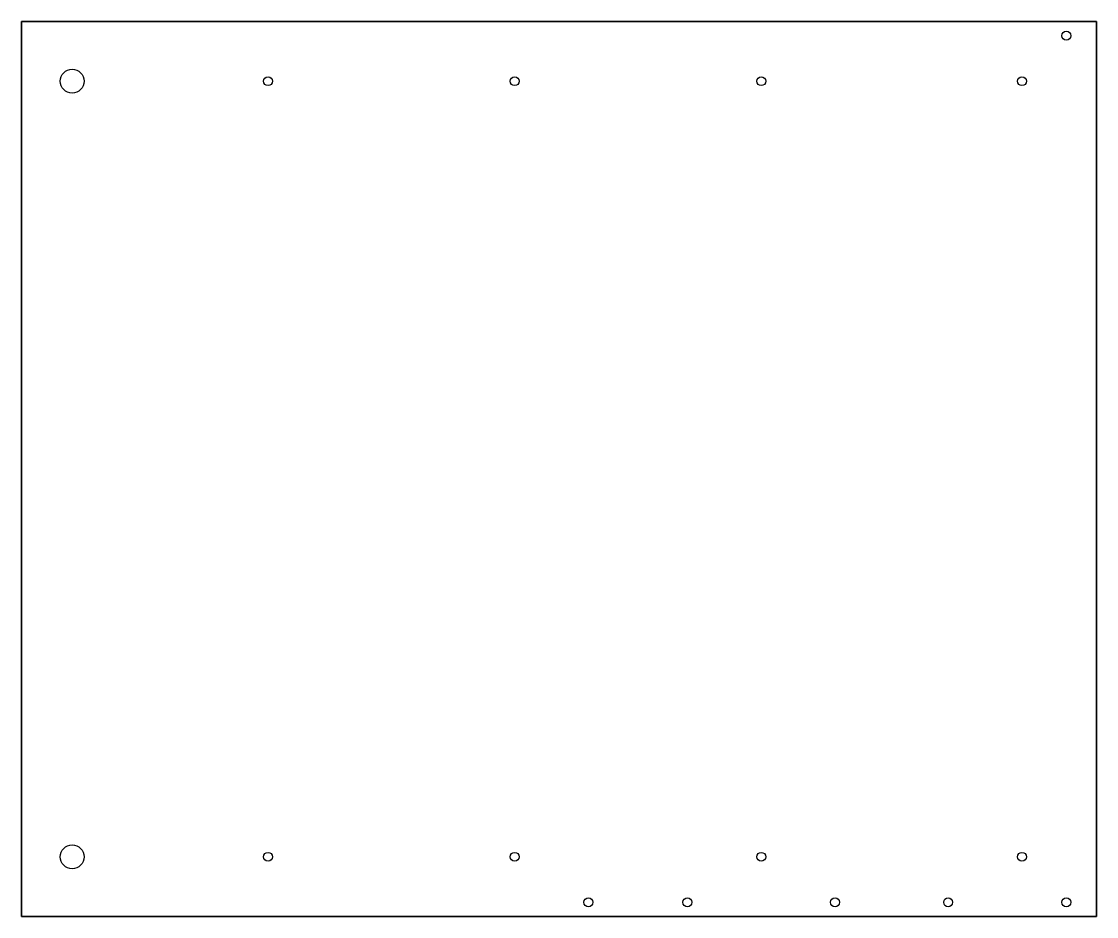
# Model space of a CAD drawing. Header units: metres. Extents: x -0.721 to 0, y 0 to 0.6.
import ezdxf

# ---------------------------------------------------------------- set-up
doc = ezdxf.new("R2010")
doc.units = ezdxf.units.M
doc.layers.add('MyLayer', color=5, linetype='Continuous')

msp = doc.modelspace()

# ---------------------------------------------------------------- linework, layer by layer
at = {"layer": 'MyLayer'}
for points in [[(0, 0.6), (0, 0.6), (-0.721, 0.6), (-0.721, 0.6)], [(-0.721, 0), (-0.721, 0), (-0.721, 0.6), (-0.721, 0.6)], [(0, 0), (0, 0.6), (-0.721, 0.6), (-0.721, 0)], [(0, 0), (0, 0.6), (-0.721, 0.6), (-0.721, 0)], [(0, 0), (0, 0), (0, 0.6), (0, 0.6)], [(0, 0), (0, 0), (-0.721, 0), (-0.721, 0)]]:
    msp.add_lwpolyline(points, close=True, dxfattribs=at)
for centre, radius in [((-0.02025, 0.5905), 0.003), ((-0.02025, 0.5905), 0.003), ((-0.687, 0.56), 0.008), ((-0.555625, 0.56), 0.003), ((-0.555625, 0.56), 0.003), ((-0.39025, 0.56), 0.003), ((-0.39025, 0.56), 0.003), ((-0.224875, 0.56), 0.003), ((-0.224875, 0.56), 0.003), ((-0.05, 0.56), 0.003), ((-0.05, 0.56), 0.003), ((-0.687, 0.04), 0.008), ((-0.555625, 0.04), 0.003), ((-0.555625, 0.04), 0.003), ((-0.39025, 0.04), 0.003), ((-0.39025, 0.04), 0.003), ((-0.224875, 0.04), 0.003), ((-0.224875, 0.04), 0.003), ((-0.05, 0.04), 0.003), ((-0.05, 0.04), 0.003), ((-0.34075, 0.0095), 0.003), ((-0.34075, 0.0095), 0.003), ((-0.274375, 0.0095), 0.003), ((-0.274375, 0.0095), 0.003), ((-0.175375, 0.0095), 0.003), ((-0.175375, 0.0095), 0.003), ((-0.0995, 0.0095), 0.003), ((-0.0995, 0.0095), 0.003), ((-0.02025, 0.0095), 0.003), ((-0.02025, 0.0095), 0.003)]:
    msp.add_circle(centre, radius, dxfattribs=at)

doc.saveas('drawing.dxf')
